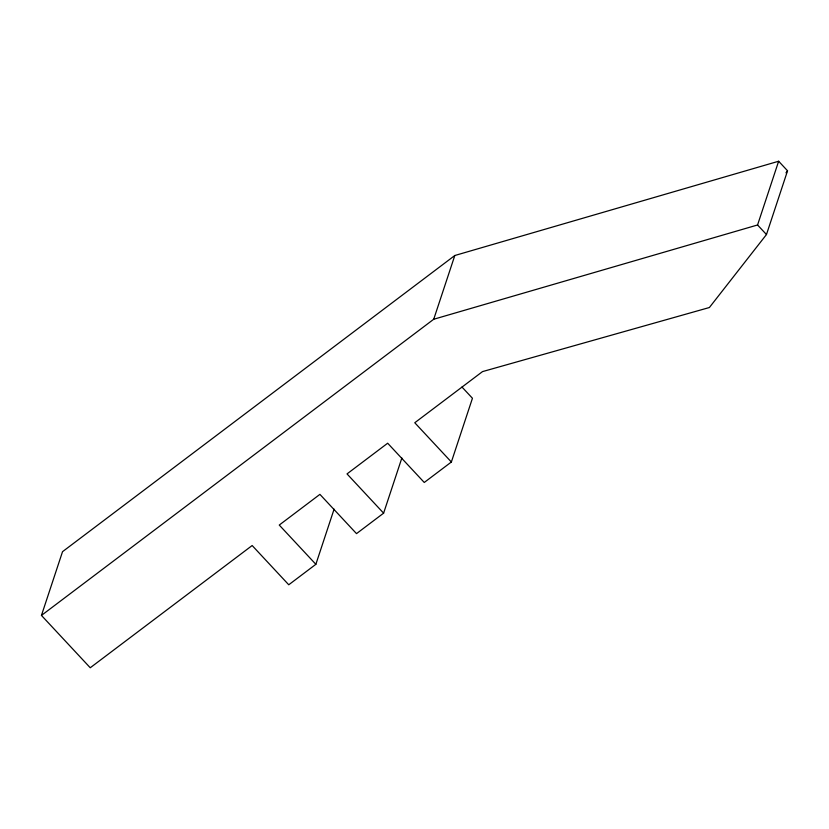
<?xml version="1.0" encoding="UTF-8"?>
<svg xmlns="http://www.w3.org/2000/svg" width="829" height="829" viewBox="0 0 829 829"><rect width="100%" height="100%" fill="white"/><g stroke="black" fill="none" stroke-linecap="round" stroke-linejoin="round"><path stroke-width="1.24" d="M41.45 615.419L62.527 551.679L454.81 255.508L778.638 161.24L787.55 170.795L766.473 234.534L709.396 307.518L482.519 371.599L414.769 422.749L451.37 462.002L424.261 482.468L387.671 443.214L347.019 473.908L383.609 513.161L356.511 533.627L319.911 494.364L279.259 525.058L315.859 564.311L288.751 584.777L252.161 545.523L90.247 667.759L41.45 615.419L433.722 319.248L757.561 224.98L778.638 161.24M315.859 564.311L334.097 509.151M433.722 319.248L454.81 255.508M383.609 513.161L401.858 458.002M451.37 462.002L472.447 398.262L461.991 387.05M785.965 172.826L787.55 170.795M757.561 224.98L766.473 234.534"/></g></svg>
